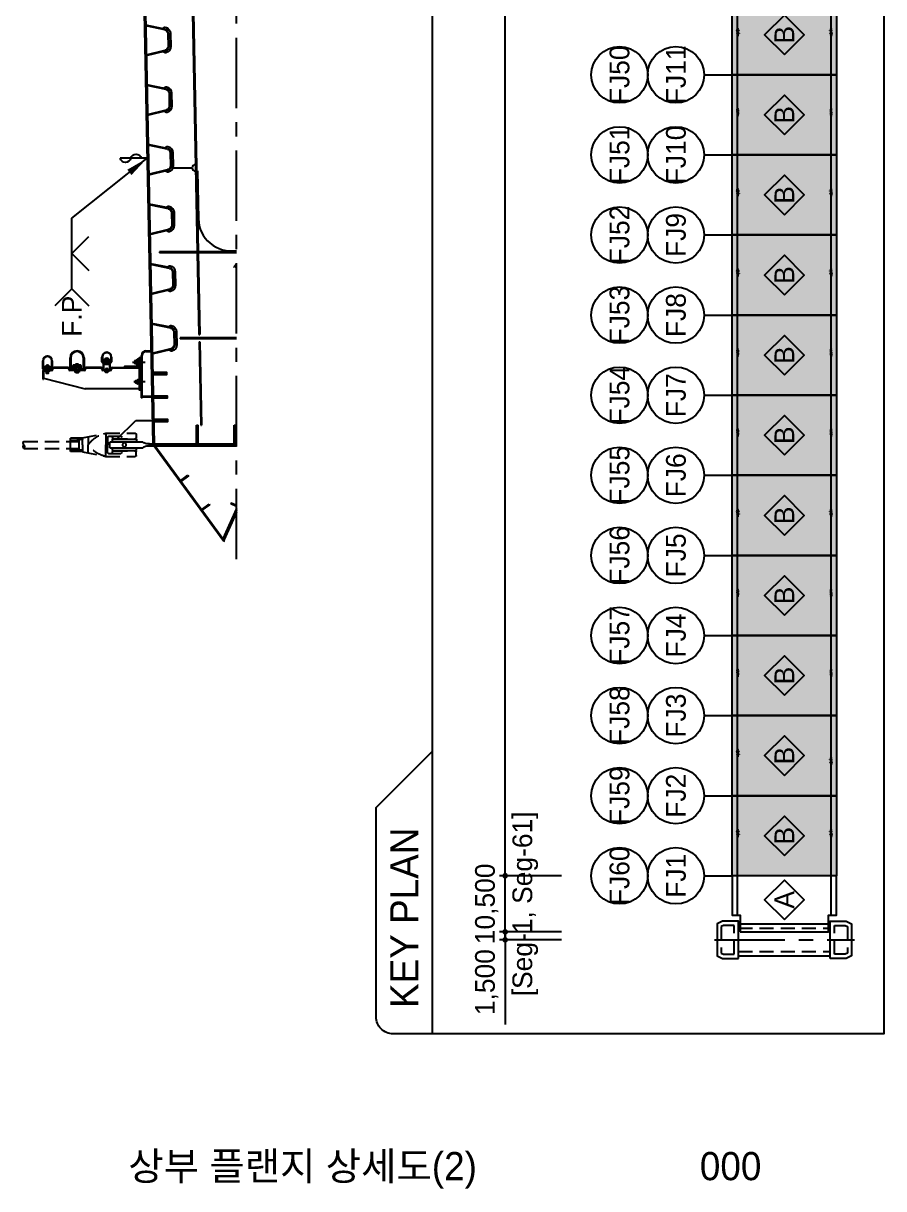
# Model space of a CAD drawing. Extents: x 2878 to 48040, y 1884 to 33858.
# Drawn here: x 38886 to 48040, y 1884 to 14287 of the extents above; entities that cross this region are included whole.
import ezdxf
from ezdxf.enums import TextEntityAlignment as Align

# ---------------------------------------------------------------- set-up
doc = ezdxf.new("R2010")
doc.units = 0
doc.header["$LTSCALE"] = 600
doc.linetypes.add('CENTER', pattern=[2, 1.25, -0.25, 0.25, -0.25])
doc.linetypes.add('HIDDEN', pattern=[0.375, 0.25, -0.125])
for name, color, linetype in [('254', 254, 'Continuous'), ('3', 3, 'Continuous'), ('6', 6, 'Continuous'), ('_BAR_MARK_LNE', 1, 'Continuous'), ('center', 1, 'CENTER'), ('CS-CNTL', 1, 'CENTER'), ('CS-CONC-MAJR', 4, 'Continuous'), ('CS-CONC-MINR', 7, 'HIDDEN'), ('CS-CUTL', 1, 'CENTER'), ('CS-DIML', 1, 'Continuous'), ('CS-LEAL', 1, 'Continuous'), ('CS-PATT', 1, 'Continuous'), ('CS-STEL-MAJR', 3, 'Continuous'), ('CS-STEL-MINR', 8, 'HIDDEN'), ('CS-SYMB', 3, 'Continuous'), ('CS-TABL-1', 4, 'Continuous'), ('CS-TEXT', 7, 'Continuous'), ('CS-TEXT4', 7, 'Continuous'), ('DIML', 1, 'Continuous'), ('STEEL', 3, 'Continuous'), ('STEEL-M', 3, 'Continuous'), ('와꾸', 7, 'Continuous')]:
    doc.layers.add(name, color=color, linetype=linetype)
doc.styles.add('HY견고딕', font='HYGTRE.TTF')
doc.styles.add('휴먼고딕', font='HMKMG.TTF')
doc.dimstyles.new('일반도면_0001', dxfattribs={"dimtxt": 3.5, "dimasz": 1, "dimexe": 1, "dimexo": 5, "dimgap": 1.25, "dimtad": 1, "dimdec": 0, "dimzin": 0, "dimdsep": 46, "dimlunit": 6, "dimtxsty": '휴먼고딕', "dimblk": 'DOT', "dimcen": 0, "dimclrd": 1, "dimclre": 1, "dimclrt": 7, "dimadec": 0, "dimazin": 0, "dimtfac": 1, "dimtdec": 0, "dimtix": 1, "dimtmove": 2, "dimatfit": 3, "dimldrblk": 'NONE', "dimfxl": 1, "dimfrac": 2, "dimtolj": 1, "dimtzin": 0, "dimarcsym": 0})

# ---------------------------------------------------------------- blocks, each defined once
blk = doc.blocks.new('행어')
at = {"color": 1, "linetype": 'HIDDEN', "ltscale": 0.3}
for p, q in [((0, 10), (-675, 10)), ((-496, -65), (-496, 65)), ((-364, -65), (-364, 65)), ((-66, -65), (-66, 65)), ((0, 10), (675, 10)), ((66, -65), (66, 65)), ((364, -65), (364, 65)), ((496, -65), (496, 65)), ((0, -10), (-675, -10)), ((0, -10), (675, -10))]:
    blk.add_line(p, q, dxfattribs=at)
at = {"color": 3}
for p, q in [((-267, 152), (-267, 35)), ((-233, 152), (-267, 152)), ((-265, 150), (-265, 35)), ((-235, 150), (-265, 150)), ((-235, 150), (-235, 35)), ((-233, 152), (-233, 35)), ((233, 152), (233, 35)), ((233, 152), (267, 152)), ((235, 150), (235, 35)), ((235, 150), (265, 150)), ((265, 150), (265, 35)), ((267, 152), (267, 35)), ((-267, -262), (-267, -35)), ((-233, -262), (-267, -262)), ((-265, -260), (-265, -35)), ((-235, -260), (-265, -260)), ((-235, -260), (-235, -35)), ((-233, -262), (-233, -35)), ((233, -262), (233, -35)), ((233, -262), (267, -262)), ((235, -260), (235, -35)), ((235, -260), (265, -260)), ((265, -260), (265, -35)), ((267, -262), (267, -35))]:
    blk.add_line(p, q, dxfattribs=at)
at = {"layer": '3'}
for p, q in [((675, 10), (700, 10)), ((-750, 0), (-750, -10)), ((-675, -10), (-750, -10)), ((675, -10), (750, -10)), ((750, 0), (750, -10))]:
    blk.add_line(p, q, dxfattribs=at)
at = {"layer": '6', "color": 1, "linetype": 'HIDDEN', "ltscale": 0.05}
for p, q in [((-267, 20), (-277, 10)), ((-267, 35), (-267, 20)), ((-265, 35), (-265, 10)), ((-265, 35), (-265, 10)), ((-235, 35), (-235, 10)), ((-235, 35), (-235, 10)), ((-233, 20), (-233, 35)), ((-233, 20), (-223, 10)), ((233, 20), (223, 10)), ((233, 35), (233, 20)), ((235, 35), (235, 10)), ((235, 35), (235, 10)), ((265, 35), (265, 10)), ((265, 35), (265, 10)), ((267, 20), (267, 35)), ((267, 20), (277, 10)), ((-267, -20), (-277, -10)), ((-267, -35), (-267, -20)), ((-265, -35), (-265, -10)), ((-235, -35), (-235, -10)), ((-233, -20), (-223, -10)), ((-233, -20), (-233, -35)), ((233, -20), (223, -10)), ((233, -35), (233, -20)), ((235, -35), (235, -10)), ((265, -35), (265, -10)), ((267, -20), (277, -10)), ((267, -20), (267, -35))]:
    blk.add_line(p, q, dxfattribs=at)
at = {"layer": 'center', "color": 1, "linetype": 'CENTER'}
blk.add_line((-750, 0), (750, 0), dxfattribs=at)
at = {"layer": 'STEEL', "color": 3}
for p, q in [((-675, 10), (-589, 35)), ((0, 35), (-589, 35)), ((-576, 35), (-576, -35)), ((-304, 35), (-304, 65)), ((0, 35), (589, 35)), ((304, 35), (304, 65)), ((576, 35), (576, -35)), ((675, 10), (589, 35)), ((-675, -10), (-589, -35)), ((0, -35), (-589, -35)), ((0, -35), (589, -35)), ((675, -10), (589, -35))]:
    blk.add_line(p, q, dxfattribs=at)
at = {"layer": 'STEEL', "color": 3, "linetype": 'HIDDEN'}
for p, q in [((-556, 35), (-556, 65)), ((-304, 65), (-556, 65)), ((-126, 35), (-126, 65)), ((0, 65), (-126, 65)), ((0, 65), (126, 65)), ((126, 35), (126, 65)), ((304, 65), (556, 65)), ((556, 35), (556, 65)), ((-556, -65), (-556, -35)), ((-304, -65), (-556, -65)), ((-304, -65), (-304, -35)), ((-126, -65), (-126, -35)), ((0, -65), (-126, -65)), ((0, -65), (126, -65)), ((126, -65), (126, -35)), ((304, -65), (304, -35)), ((304, -65), (556, -65)), ((556, -65), (556, -35))]:
    blk.add_line(p, q, dxfattribs=at)
at = {"layer": 'STEEL-M', "color": 3}
for p, q in [((-700, 10), (-750, 0)), ((700, 10), (750, 0))]:
    blk.add_line(p, q, dxfattribs=at)
at = {"layer": 'STEEL-M'}
for p, q in [((-675, 10), (-700, 10)), ((-675, 10), (-675, -10)), ((675, 10), (675, -10))]:
    blk.add_line(p, q, dxfattribs=at)
blk = doc.blocks.new('_Dot')
at = {"layer": 'DIML'}
blk.add_line((0, 0), (-1, 0), dxfattribs=at)
at = {"layer": 'DIML', "const_width": 0.5}
blk.add_lwpolyline([(-0.25, 0, 1), (0.25, 0, 1)], format="xyb", close=True, dxfattribs=at)
blk = doc.blocks.new('*D343')
at = {"layer": 'CS-DIML', "color": 1, "lineweight": -2}
for p, q in [((44013, 5274), (44013, 5334)), ((44613, 5214), (43953, 5214)), ((44013, 4617), (44013, 5214)), ((44613, 4617), (43953, 4617)), ((44013, 4557), (44013, 4497))]:
    blk.add_line(p, q, dxfattribs=at)
at = {"layer": 'Defpoints', "color": 0}
for p in [(44013, 5214), (44613, 5214), (44613, 4617)]:
    blk.add_point(p, dxfattribs=at)
at = {"layer": 'CS-DIML', "color": 1, "lineweight": -2, "xscale": 60, "yscale": 60, "zscale": 60}
for p, rotation in [((44013, 5214), 270), ((44013, 4617), 90)]:
    blk.add_blockref('_Dot', p, dxfattribs=dict(at, rotation=rotation))
at = {"layer": 'CS-DIML', "color": 7, "char_height": 210, "attachment_point": 5, "rotation": 90, "style": '휴먼고딕'}
for s, insert in [('\\A1;[Seg-1, Seg-61]', (44227, 4915)), ('\\A1;10,500', (43817, 4915))]:
    blk.add_mtext(s, dxfattribs=dict(at, insert=insert))
blk = doc.blocks.new('_None')
blk = doc.blocks.new('*D344')
at = {"layer": 'CS-DIML', "color": 1, "lineweight": -2}
for p, q in [((44613, 29085), (43953, 29085)), ((44013, 5274), (44013, 29025)), ((44613, 5214), (43953, 5214))]:
    blk.add_line(p, q, dxfattribs=at)
at = {"layer": 'Defpoints', "color": 0}
for p in [(44013, 29085), (44613, 29085), (44613, 5214)]:
    blk.add_point(p, dxfattribs=at)
at = {"layer": 'CS-DIML', "color": 1, "lineweight": -2, "xscale": 60, "yscale": 60, "zscale": 60}
for p, rotation in [((44013, 29085), 90), ((44013, 5214), 270)]:
    blk.add_blockref('_Dot', p, dxfattribs=dict(at, rotation=rotation))
at = {"layer": 'CS-DIML', "color": 7, "char_height": 210, "attachment_point": 5, "rotation": 90, "style": '휴먼고딕'}
for s, insert in [('\\A1;[Seg-2~Seg-29, Seg-33~Seg-60]', (44227, 17149)), ('\\A1;28@15,000=420,000', (43817, 17149))]:
    blk.add_mtext(s, dxfattribs=dict(at, insert=insert))
blk = doc.blocks.new('*D346')
at = {"layer": 'CS-DIML', "color": 1, "lineweight": -2}
for p, q in [((44013, 4677), (44013, 4737)), ((44613, 4617), (43953, 4617)), ((44013, 4532), (44013, 4617)), ((44613, 4532), (43953, 4532)), ((44013, 4472), (44013, 4412))]:
    blk.add_line(p, q, dxfattribs=at)
at = {"layer": 'Defpoints', "color": 0}
for p in [(44013, 4617), (44613, 4617), (44613, 4532)]:
    blk.add_point(p, dxfattribs=at)
at = {"layer": 'CS-DIML', "color": 1, "lineweight": -2, "xscale": 60, "yscale": 60, "zscale": 60}
for p, rotation in [((44013, 4617), 270), ((44013, 4532), 90)]:
    blk.add_blockref('_Dot', p, dxfattribs=dict(at, rotation=rotation))
at = {"layer": 'CS-DIML', "color": 7, "insert": (43817, 4082), "char_height": 210, "attachment_point": 5, "rotation": 90, "style": '휴먼고딕'}
blk.add_mtext('\\A1;1,500', dxfattribs=at)
blk = doc.blocks.new('u-rib')
at = {"layer": 'CS-STEL-MAJR'}
for p, q in [((-154, 0), (-162, -2)), ((-117, -204), (-162, 0)), ((-109, -203), (-154, 0)), ((154, 0), (109, -203)), ((154, 0), (162, -2)), ((172, 0), (160, -10)), ((-172, 0), (-160, -10)), ((162, 0), (117, -204)), ((-70, -234), (70, -234)), ((-70, -242), (70, -242)), ((-70, -262), (70, -262))]:
    blk.add_line(p, q, dxfattribs=at)
for centre, radius, start, end in [((-117, -204), 20, 102.5338, 192.5338), ((-70, -194), 68, 192.5338, 270), ((-70, -194), 48, 192.5338, 270), ((-70, -194), 40, 192.5338, 270), ((70, -194), 40, 270, 347.4662), ((70, -194), 48, 270, 347.4662), ((70, -194), 68, 270, 347.4662), ((117, -204), 20, 347.4662, 77.4662)]:
    blk.add_arc(centre, radius, start, end, dxfattribs=at)
blk = doc.blocks.new('연석')
at = {"layer": 'CS-STEL-MAJR'}
for p, q in [((-290, 1142), (-405, 700)), ((-216, 1150), (-300, 1150)), ((-300, 1150), (-300, 1142)), ((-216, 1142), (-300, 1142)), ((-208, 1058), (-208, 1134)), ((-200, 1119), (-200, 1142)), ((-200, 1058), (-200, 1134)), ((-196, 1142), (-196, 1119)), ((-192, 1150), (-105, 1150)), ((-105, 1146), (-192, 1146)), ((-161, 1082), (-161, 1118)), ((-211, 1106), (-223, 1106)), ((-211, 1094), (-223, 1094)), ((-200, 1058), (-200, 1081)), ((-196, 1081), (-196, 1058)), ((-192, 1115), (-180, 1115)), ((-180, 1111), (-192, 1111)), ((-192, 1089), (-180, 1089)), ((-180, 1085), (-192, 1085)), ((-192, 1054), (-105, 1054)), ((-105, 1050), (-192, 1050)), ((-192, 1050), (-191, 1050)), ((-192, 1042), (-191, 1042)), ((-183, 883), (-183, 1034)), ((-180, 1115), (-180, 1111)), ((-180, 1089), (-180, 1085)), ((-175, 883), (-175, 1034)), ((-192, 875), (-191, 875)), ((-211, 793), (-226, 793)), ((-211, 777), (-226, 777)), ((-208, 711), (-208, 859)), ((-200, 711), (-200, 859)), ((-200, 814), (-200, 844)), ((-200, 726), (-200, 756)), ((-192, 867), (-191, 867)), ((-192, 844), (-192, 814)), ((-192, 756), (-192, 726)), ((-184, 860), (-75, 860)), ((-75, 852), (-184, 852)), ((-184, 806), (-167, 806)), ((-167, 798), (-184, 798)), ((-184, 772), (-167, 772)), ((-167, 764), (-184, 764)), ((-167, 806), (-167, 798)), ((-167, 772), (-167, 764)), ((-150, 763), (-150, 807)), ((-405, 126), (-405, 700)), ((-192, 703), (-191, 703)), ((-192, 695), (-191, 695)), ((-184, 718), (-75, 718)), ((-75, 710), (-184, 710)), ((-183, 530), (-183, 687)), ((-175, 530), (-175, 687)), ((-208, 433), (-208, 506)), ((-200, 433), (-200, 506)), ((-192, 522), (-191, 522)), ((-192, 514), (-191, 514)), ((-192, 514), (-191, 514)), ((-125, 489), (-125, 512)), ((-121, 512), (-121, 489)), ((-117, 520), (-65, 520)), ((-65, 516), (-117, 516)), ((-211, 476), (-223, 476)), ((-211, 464), (-223, 464)), ((-197, 452), (-197, 488)), ((-192, 425), (-191, 425)), ((-192, 417), (-191, 417)), ((-183, 126), (-183, 409)), ((-131, 476), (-143, 476)), ((-131, 464), (-143, 464)), ((-125, 428), (-125, 451)), ((-121, 451), (-121, 428)), ((-117, 485), (-105, 485)), ((-105, 481), (-117, 481)), ((-117, 459), (-105, 459)), ((-105, 455), (-117, 455)), ((-117, 424), (-65, 424)), ((-65, 420), (-117, 420)), ((-105, 485), (-105, 481)), ((-105, 459), (-105, 455)), ((-86, 452), (-86, 488)), ((-356, 129), (-304, 129)), ((-356, 126), (-356, 129)), ((-351, 129), (-351, 142)), ((-348, 146), (-312, 146)), ((-343, 146), (-343, 161)), ((-343, 100), (-343, 126)), ((-341, 143), (-341, 131)), ((-339, 165), (-321, 165)), ((-319, 143), (-319, 131)), ((-317, 146), (-317, 161)), ((-317, 100), (-317, 126)), ((-309, 129), (-309, 142)), ((-304, 126), (-304, 129)), ((-94, 141), (-146, 141)), ((-146, 138), (-146, 141)), ((-141, 141), (-141, 154)), ((-102, 158), (-138, 158)), ((-133, 158), (-133, 173)), ((-131, 155), (-131, 143)), ((-111, 177), (-129, 177)), ((-109, 155), (-109, 143)), ((-107, 158), (-107, 173)), ((-99, 141), (-99, 154)), ((-94, 138), (-94, 141)), ((-500, 100), (-48, 100)), ((-500, 92), (-48, 92)), ((-8, 52), (-8, 0)), ((0, 52), (0, 0))]:
    blk.add_line(p, q, dxfattribs=at)
at = {"layer": 'CS-STEL-MAJR', "linetype": 'HIDDEN', "ltscale": 12.5}
for p, q in [((-198, 1142), (-198, 1119)), ((-105, 1148), (-192, 1148)), ((-198, 1081), (-198, 1058)), ((-192, 1113), (-180, 1113)), ((-180, 1087), (-192, 1087)), ((-192, 1052), (-105, 1052)), ((-196, 844), (-196, 814)), ((-196, 756), (-196, 726)), ((-75, 856), (-184, 856)), ((-184, 802), (-167, 802)), ((-167, 768), (-184, 768)), ((-184, 714), (-75, 714)), ((-123, 512), (-123, 489)), ((-65, 518), (-117, 518)), ((-123, 451), (-123, 428)), ((-117, 483), (-105, 483)), ((-105, 457), (-117, 457)), ((-117, 422), (-65, 422))]:
    blk.add_line(p, q, dxfattribs=at)
at = {"layer": 'CS-STEL-MAJR', "linetype": 'CENTER', "ltscale": 20}
blk.add_line((-330, 61), (-330, 182), dxfattribs=at)
at = {"layer": 'CS-STEL-MAJR'}
for points in [[(-223, 1082), (-223, 1118), (-208, 1118), (-208, 1082)], [(-211, 1082), (-211, 1118), (-208, 1118), (-208, 1082)], [(-226, 763), (-226, 807), (-211, 807), (-211, 763)], [(-211, 763), (-211, 807), (-208, 807), (-208, 763)], [(-223, 452), (-223, 488), (-208, 488), (-208, 452)], [(-211, 452), (-211, 488), (-208, 488), (-208, 452)], [(-143, 452), (-143, 488), (-128, 488), (-128, 452)], [(-131, 452), (-131, 488), (-128, 488), (-128, 452)], [(-415, 112), (-75, 112), (-75, 126), (-415, 126)], [(-415, 100), (-75, 100), (-75, 112), (-415, 112)]]:
    blk.add_lwpolyline(points, close=True, dxfattribs=at)
for points in [[(-179, 1082, 0.414214), (-173, 1088), (-173, 1112, 0.414214), (-179, 1118), (-196, 1118), (-196, 1130), (-173, 1130, -0.414214), (-161, 1118), (-161, 1082, -0.414214), (-173, 1070), (-196, 1070), (-196, 1082)], [(-168, 752), (-192, 752), (-192, 740), (-162, 740, 0.414214), (-150, 752), (-150, 818, 0.414214), (-162, 830), (-192, 830), (-192, 818), (-168, 818, -0.414214), (-162, 812), (-162, 758, -0.414214)], [(-194, 433), (-131, 433, 0.414214), (-125, 439), (-125, 501, 0.414214), (-131, 508), (-194, 508, 0.414214), (-200, 501), (-200, 439, 0.414214)], [(-194, 432), (-131, 432, 0.414214), (-125, 439), (-125, 501, 0.414214), (-131, 507), (-194, 507, 0.414214), (-200, 501), (-200, 439, 0.414214)], [(-194, 436), (-131, 436, 0.414214), (-128, 439), (-128, 501, 0.414214), (-131, 504), (-194, 504, 0.414214), (-197, 501), (-197, 439, 0.414214)], [(-194, 436), (-131, 436, 0.414214), (-128, 439), (-128, 501, 0.414214), (-131, 504), (-194, 504, 0.414214), (-197, 501), (-197, 439, 0.414214)], [(-104, 452, 0.414214), (-98, 458), (-98, 482, 0.414214), (-104, 488), (-121, 488), (-121, 500), (-98, 500, -0.414214), (-86, 488), (-86, 452, -0.414214), (-98, 440), (-121, 440), (-121, 452)]]:
    blk.add_lwpolyline(points, format="xyb", close=True, dxfattribs=at)
for points in [[(-223, 1091), (-241, 1091), (-241, 1109), (-223, 1109)], [(-208, 1109), (-161, 1109), (-161, 1091), (-208, 1091)], [(-226, 774), (-235, 774), (-235, 796), (-226, 796)], [(-208, 796), (-150, 796), (-150, 774), (-208, 774)], [(-223, 461), (-230, 461), (-230, 479), (-223, 479)], [(-208, 479), (-197, 479), (-197, 461), (-208, 461)], [(-208, 479), (-208, 479)], [(-208, 461), (-208, 461)], [(-175, 409), (-175, 276), (-163, 276), (-163, 138), (-85, 138), (-85, 126), (-175, 126), (-175, 276)], [(-143, 461), (-146, 461), (-146, 479), (-143, 479)], [(-128, 479), (-128, 479)], [(-128, 479), (-86, 479), (-86, 461), (-128, 461)], [(-128, 461), (-128, 461)], [(-133, 138), (-133, 100)], [(-107, 100), (-107, 138)], [(-500, 100), (-500, 92)], [(-490, 92), (-490, -10)], [(-482, 92), (-482, -10)]]:
    blk.add_lwpolyline(points, dxfattribs=at)
at = {"layer": 'CS-STEL-MAJR', "linetype": 'CENTER', "ltscale": 1000}
blk.add_lwpolyline([(-120, 195), (-120, 61)], dxfattribs=at)
at = {"layer": 'CS-STEL-MAJR'}
for centre, radius, start, end in [((-216, 1134), 16, 0, 90), ((-216, 1134), 8, 0, 90), ((-192, 1142), 8, 90, 180), ((-192, 1119), 8, 180, 270), ((-192, 1142), 4, 90, 180), ((-192, 1119), 4, 180, 270), ((-177, 1100), 24.2, 312.075, 47.925), ((-105, 1100), 50, 270, 90), ((-105, 1100), 46, 270, 90), ((-192, 1058), 16, 180, 270), ((-192, 1081), 8, 90, 180), ((-192, 1058), 8, 180, 270), ((-192, 1058), 8, 180, 270), ((-192, 1081), 4, 90, 180), ((-192, 1058), 4, 180, 270), ((-191, 1034), 16, 0, 90), ((-191, 1034), 8, 0, 90), ((-192, 859), 16, 90, 180), ((-191, 883), 8, 270, 0), ((-191, 883), 16, 270, 0), ((-192, 859), 8, 90, 180), ((-184, 844), 16, 90, 180), ((-184, 814), 16, 180, 270), ((-184, 756), 16, 90, 180), ((-184, 844), 8, 90, 180), ((-184, 814), 8, 180, 270), ((-184, 756), 8, 90, 180), ((-169, 785), 29.2, 311.1121, 48.8879), ((-75, 785), 75, 270, 90), ((-75, 785), 67, 270, 90), ((-192, 711), 16, 180, 270), ((-184, 726), 16, 180, 270), ((-192, 711), 8, 180, 270), ((-184, 726), 8, 180, 270), ((-191, 687), 16, 0, 90), ((-191, 687), 8, 0, 90), ((-192, 506), 16, 90, 180), ((-192, 506), 8, 90, 180), ((-191, 530), 16, 270, 0), ((-191, 530), 8, 270, 0), ((-117, 512), 8, 90, 180), ((-117, 512), 4, 90, 180), ((-65, 470), 50, 0, 90), ((-65, 470), 46, 0, 90), ((-192, 433), 16, 180, 270), ((-192, 433), 8, 180, 270), ((-213, 470), 24.2, 312.075, 47.925), ((-191, 409), 16, 0, 90), ((-191, 409), 8, 0, 90), ((-117, 489), 8, 180, 270), ((-117, 451), 8, 90, 180), ((-117, 428), 8, 180, 270), ((-117, 489), 4, 180, 270), ((-117, 451), 4, 90, 180), ((-117, 428), 4, 180, 270), ((-102, 470), 24.2, 312.075, 47.925), ((-65, 470), 46, 270, 0), ((-65, 470), 50, 270, 0), ((-348, 142), 3.13, 90, 180), ((-339, 161), 3.13, 90, 180), ((-343, 143), 2.3, 0, 90), ((-343, 131), 2.3, 270, 0), ((-339, 143), 2.3, 90, 180), ((-339, 131), 2.3, 180, 270), ((-321, 161), 3.13, 0, 90), ((-321, 143), 2.3, 0, 90), ((-321, 131), 2.3, 270, 0), ((-317, 143), 2.3, 90, 180), ((-317, 131), 2.3, 180, 270), ((-312, 142), 3.13, 0, 90), ((-138, 154), 3.13, 90, 180), ((-129, 173), 3.13, 90, 180), ((-133, 155), 2.3, 0, 90), ((-133, 143), 2.3, 270, 0), ((-129, 155), 2.3, 90, 180), ((-129, 143), 2.3, 180, 270), ((-111, 173), 3.13, 0, 90), ((-111, 155), 2.3, 0, 90), ((-111, 143), 2.3, 270, 0), ((-107, 155), 2.3, 90, 180), ((-107, 143), 2.3, 180, 270), ((-102, 154), 3.13, 0, 90), ((-48, 52), 48, 0, 90), ((-48, 52), 40, 0, 90)]:
    blk.add_arc(centre, radius, start, end, dxfattribs=at)
at = {"layer": 'CS-STEL-MAJR', "linetype": 'HIDDEN', "ltscale": 12.5}
for centre, radius, start, end in [((-192, 1142), 6, 90, 180), ((-192, 1119), 6, 180, 270), ((-105, 1100), 48, 270, 90), ((-192, 1081), 6, 90, 180), ((-192, 1058), 6, 180, 270), ((-184, 844), 12, 90, 180), ((-184, 814), 12, 180, 270), ((-184, 756), 12, 90, 180), ((-75, 785), 71, 270, 90), ((-184, 726), 12, 180, 270), ((-117, 512), 6, 90, 180), ((-65, 470), 48, 0, 90), ((-117, 489), 6, 180, 270), ((-117, 451), 6, 90, 180), ((-117, 428), 6, 180, 270), ((-65, 470), 48, 270, 0)]:
    blk.add_arc(centre, radius, start, end, dxfattribs=at)
blk = doc.blocks.new('fp-flat-14')
at = {"layer": 'CS-SYMB', "color": 1}
blk.add_line((0, 0), (0, 10), dxfattribs=at)
for centre, start, end in [((-0.46, 8.12), 283.8809, 76.1191), ((0.46, 4.36), 103.8809, 256.1191)]:
    blk.add_arc(centre, 1.94, start, end, dxfattribs=at)
blk = doc.blocks.new('A$C220528E9')
at = {"layer": 'CS-STEL-MAJR', "color": 8, "linetype": 'HIDDEN'}
for p, q in [((86, 1196), (86, 610)), ((161, 1196), (161, 610)), ((53, 570), (53, 700)), ((193, 700), (53, 700)), ((65, 628), (65, 615)), ((73, 630), (67, 630)), ((68, 630), (68, 610)), ((75, 632), (73, 630)), ((75, 632), (75, 700)), ((85, 670), (85, 610)), ((161, 670), (161, 610)), ((171, 632), (171, 700)), ((171, 632), (173, 630)), ((173, 630), (179, 630)), ((178, 630), (178, 610)), ((181, 628), (181, 615)), ((193, 570), (193, 700)), ((49, 570), (0, 324)), ((37, 510), (123, 510)), ((123, 570), (49, 570)), ((67, 575), (62, 570)), ((67, 614), (65, 615)), ((67, 613), (65, 612)), ((67, 610), (65, 612)), ((65, 612), (65, 612)), ((67, 610), (65, 608)), ((67, 607), (65, 608)), ((65, 608), (65, 608)), ((67, 606), (65, 605)), ((67, 604), (65, 605)), ((65, 605), (65, 605)), ((67, 603), (65, 602)), ((65, 601), (65, 602)), ((67, 600), (65, 601)), ((67, 599), (65, 598)), ((67, 597), (65, 598)), ((65, 598), (65, 598)), ((67, 596), (65, 595)), ((65, 594), (65, 595)), ((67, 593), (65, 594)), ((67, 592), (65, 591)), ((67, 590), (65, 591)), ((65, 591), (65, 591)), ((67, 589), (65, 588)), ((65, 587), (65, 588)), ((67, 586), (65, 587)), ((67, 585), (65, 584)), ((67, 583), (65, 584)), ((65, 584), (65, 584)), ((67, 582), (65, 581)), ((65, 580), (65, 581)), ((67, 579), (65, 580)), ((67, 578), (65, 577)), ((67, 576), (65, 577)), ((65, 577), (65, 577)), ((67, 613), (67, 614)), ((68, 610), (67, 610)), ((67, 610), (67, 610)), ((67, 575), (67, 575)), ((68, 610), (178, 610)), ((123, 570), (197, 570)), ((209, 510), (123, 510)), ((178, 610), (179, 610)), ((179, 614), (181, 615)), ((179, 613), (179, 614)), ((179, 613), (181, 612)), ((179, 610), (181, 612)), ((179, 610), (181, 608)), ((179, 610), (179, 610)), ((179, 607), (181, 608)), ((179, 606), (181, 605)), ((179, 604), (181, 605)), ((179, 603), (181, 602)), ((179, 600), (181, 601)), ((179, 599), (181, 598)), ((179, 597), (181, 598)), ((179, 596), (181, 595)), ((179, 593), (181, 594)), ((179, 592), (181, 591)), ((179, 590), (181, 591)), ((179, 589), (181, 588)), ((179, 586), (181, 587)), ((179, 585), (181, 584)), ((179, 583), (181, 584)), ((179, 582), (181, 581)), ((179, 579), (181, 580)), ((179, 578), (181, 577)), ((179, 576), (181, 577)), ((179, 575), (184, 570)), ((179, 575), (179, 575)), ((181, 612), (181, 612)), ((181, 608), (181, 608)), ((181, 605), (181, 605)), ((181, 601), (181, 602)), ((181, 598), (181, 598)), ((181, 594), (181, 595)), ((181, 591), (181, 591)), ((181, 587), (181, 588)), ((181, 584), (181, 584)), ((181, 580), (181, 581)), ((181, 577), (181, 577)), ((197, 570), (246, 324)), ((0, 324), (123, 324)), ((0, 324), (0, 10)), ((32, 294), (32, 163)), ((32, 252), (48, 252)), ((42, 304), (123, 304)), ((246, 324), (123, 324)), ((204, 304), (123, 304)), ((214, 252), (198, 252)), ((214, 294), (214, 163)), ((246, 324), (246, 10)), ((58, 242), (58, 10)), ((188, 242), (188, 10)), ((10, 0), (48, 0)), ((236, 0), (198, 0))]:
    blk.add_line(p, q, dxfattribs=at)
blk.add_circle((123, 126), 20.4, dxfattribs=at)
for centre, radius, start, end in [((104, 1167), 34.4, 56.9518, 123.0482), ((142, 1167), 34.4, 56.9518, 123.0482), ((142, 1224), 34.4, 236.9518, 303.0482), ((67, 628), 2, 90, 180), ((73, 632), 2, 270, 0), ((-215, 670), 300, 0, 5.7392), ((461, 670), 300, 174.2608, 180), ((173, 632), 2, 180, 270), ((179, 628), 2, 0, 90), ((285, 269), 290, 123.8988, 169.1487), ((62, 575), 5, 270, 0), ((67, 610), 0.5, 300, 0), ((67, 610), 0.5, 360, 60), ((67, 607), 0.5, 300, 60), ((67, 603), 0.5, 300, 60), ((67, 600), 0.5, 300, 60), ((67, 596), 0.5, 300, 60), ((67, 593), 0.5, 300, 60), ((67, 589), 0.5, 300, 60), ((67, 586), 0.5, 300, 60), ((67, 582), 0.5, 300, 60), ((67, 579), 0.5, 300, 60), ((67, 575), 0.5, 0, 60), ((-39, 269), 290, 10.8513, 56.1012), ((179, 610), 0.5, 180, 240), ((179, 610), 0.5, 120, 180), ((179, 607), 0.5, 120, 240), ((179, 603), 0.5, 120, 240), ((179, 600), 0.5, 120, 240), ((179, 596), 0.5, 120, 240), ((179, 593), 0.5, 120, 240), ((179, 589), 0.5, 120, 240), ((179, 586), 0.5, 120, 240), ((179, 582), 0.5, 120, 240), ((179, 579), 0.5, 120, 240), ((179, 575), 0.5, 120, 180), ((184, 575), 5, 180, 270), ((42, 294), 10, 90, 180), ((48, 242), 10, 0, 90), ((198, 242), 10, 90, 180), ((204, 294), 10, 0, 90), ((42, 163), 10, 180, 270), ((204, 163), 10, 270, 0), ((10, 10), 10, 180, 270), ((48, 10), 10, 270, 0), ((198, 10), 10, 180, 270), ((236, 10), 10, 270, 0)]:
    blk.add_arc(centre, radius, start, end, dxfattribs=at)

msp = doc.modelspace()

# ---------------------------------------------------------------- hatches: boundary and pattern name
at = {"layer": '254'}
for points in [[(47537.2, 14591.7), (46428.9, 14591.7), (46428.9, 13739.1), (47537.2, 13739.1)], [(47537.2, 13739.1), (46428.9, 13739.1), (46428.9, 12886.6), (47537.2, 12886.6)], [(47537.2, 12886.6), (46428.9, 12886.6), (46428.9, 12034.1), (47537.2, 12034.1)], [(47537.2, 12034.1), (46428.9, 12034.1), (46428.9, 11181.5), (47537.2, 11181.5)], [(47537.2, 11181.5), (46428.9, 11181.5), (46428.9, 10329), (47537.2, 10329)], [(47537.2, 10329), (46428.9, 10329), (46428.9, 9476.5), (47537.2, 9476.5)], [(47537.2, 9476.5), (46428.9, 9476.5), (46428.9, 8624), (47537.2, 8624)], [(47537.2, 8624), (46428.9, 8624), (46428.9, 7771.4), (47537.2, 7771.4)], [(47537.2, 7771.4), (46428.9, 7771.4), (46428.9, 6918.9), (47537.2, 6918.9)], [(47537.2, 6918.9), (46428.9, 6918.9), (46428.9, 6066.4), (47537.2, 6066.4)], [(47537.2, 6066.4), (46428.9, 6066.4), (46428.9, 5213.8), (47537.2, 5213.8)]]:
    msp.add_hatch(color=256, dxfattribs=at).paths.add_polyline_path(points)

# ---------------------------------------------------------------- linework, layer by layer
at = {"layer": '_BAR_MARK_LNE'}
for p, q in [((39402.4, 12211.9), (40202.4, 12850.4)), ((39402.4, 11461.9), (39402.4, 12211.9)), ((39402.4, 11836.9), (39582.4, 12016.9)), ((39402.4, 11836.9), (39582.4, 11656.9)), ((39402.4, 11461.9), (39222.4, 11281.9)), ((39402.4, 11461.9), (39582.4, 11281.9))]:
    msp.add_line(p, q, dxfattribs=at)
msp.add_lwpolyline([(40202.4, 12850.4, 0, 72, 0), (40014.8, 12700.7, 0, 0, 0)], format="xyseb", dxfattribs=at)
at = {"layer": 'CS-CNTL', "linetype": 'CENTER'}
msp.add_line((46238.5, 4531.8), (47727.6, 4531.8), dxfattribs=at)
at = {"layer": 'CS-CONC-MAJR'}
for p, q in [((46494.3, 4702.3), (47471.8, 4702.3)), ((46494.3, 4361.3), (47471.8, 4361.3))]:
    msp.add_line(p, q, dxfattribs=at)
at = {"layer": 'CS-CONC-MAJR', "flags": 128}
for points in [[(46494.3, 4332.9), (46494.3, 4730.7), (46323.8, 4730.7), (46266.9, 4702.3), (46266.9, 4361.3), (46323.8, 4332.9)], [(47471.8, 4332.9), (47471.8, 4730.7), (47642.4, 4730.7), (47699.2, 4702.3), (47699.2, 4361.3), (47642.4, 4332.9)]]:
    msp.add_lwpolyline(points, close=True, dxfattribs=at)
at = {"layer": 'CS-CONC-MINR'}
for p, q in [((46334.5, 4685.3), (46312.4, 4674.2)), ((46312.4, 4674.2), (46312.4, 4389.4)), ((46448.8, 4685.3), (46334.5, 4685.3)), ((46448.8, 4378.4), (46448.8, 4685.3)), ((46494.3, 4656.9), (47471.8, 4656.9)), ((47517.3, 4378.4), (47517.3, 4685.3)), ((47517.3, 4685.3), (47631.6, 4685.3)), ((47631.6, 4685.3), (47653.7, 4674.2)), ((47653.7, 4674.2), (47653.7, 4389.4)), ((46312.4, 4389.4), (46334.5, 4378.4)), ((46334.5, 4378.4), (46448.8, 4378.4)), ((46494.3, 4406.8), (47471.8, 4406.8)), ((47631.6, 4378.4), (47517.3, 4378.4)), ((47653.7, 4389.4), (47631.6, 4378.4))]:
    msp.add_line(p, q, dxfattribs=at)
at = {"layer": 'CS-CUTL'}
msp.add_line((41153.1, 8584.1), (41153.1, 28516.7), dxfattribs=at)
at = {"layer": 'CS-DIML'}
msp.add_line((44013.3, 4531.8), (44013.3, 3631.8), dxfattribs=at)
for points in [[(46983.1, 13955.4), (47193.1, 14165.4), (46983.1, 14375.4), (46773.1, 14165.4)], [(46983.1, 13102.9), (47193.1, 13312.9), (46983.1, 13522.9), (46773.1, 13312.9)], [(46983.1, 12250.3), (47193.1, 12460.3), (46983.1, 12670.3), (46773.1, 12460.3)], [(46983.1, 11397.8), (47193.1, 11607.8), (46983.1, 11817.8), (46773.1, 11607.8)], [(46983.1, 10545.3), (47193.1, 10755.3), (46983.1, 10965.3), (46773.1, 10755.3)], [(46983.1, 9692.7), (47193.1, 9902.7), (46983.1, 10112.7), (46773.1, 9902.7)], [(46983.1, 8840.2), (47193.1, 9050.2), (46983.1, 9260.2), (46773.1, 9050.2)], [(46983.1, 7987.7), (47193.1, 8197.7), (46983.1, 8407.7), (46773.1, 8197.7)], [(46983.1, 7135.2), (47193.1, 7345.2), (46983.1, 7555.2), (46773.1, 7345.2)], [(46983.1, 6282.6), (47193.1, 6492.6), (46983.1, 6702.6), (46773.1, 6492.6)], [(46983.1, 5430.1), (47193.1, 5640.1), (46983.1, 5850.1), (46773.1, 5640.1)], [(46983.1, 4748.1), (47193.1, 4958.1), (46983.1, 5168.1), (46773.1, 4958.1)]]:
    msp.add_lwpolyline(points, close=True, dxfattribs=at)
at = {"layer": 'CS-LEAL'}
for p, q in [((46128.9, 13739.1), (46428.9, 13739.1)), ((46128.9, 12886.6), (46428.9, 12886.6)), ((46128.9, 12034.1), (46428.9, 12034.1)), ((46128.9, 11181.5), (46428.9, 11181.5)), ((46128.9, 10329), (46428.9, 10329)), ((46128.9, 9476.5), (46428.9, 9476.5)), ((46128.9, 8624), (46428.9, 8624)), ((46128.9, 7771.4), (46428.9, 7771.4)), ((46128.9, 6918.9), (46428.9, 6918.9)), ((46128.9, 6066.4), (46428.9, 6066.4)), ((46128.9, 5213.8), (46428.9, 5213.8))]:
    msp.add_line(p, q, dxfattribs=at)
for centre in [(45228.9, 13739.1), (45828.9, 13739.1), (45228.9, 12886.6), (45828.9, 12886.6), (45228.9, 12034.1), (45828.9, 12034.1), (45228.9, 11181.5), (45828.9, 11181.5), (45228.9, 10329), (45828.9, 10329), (45228.9, 9476.5), (45828.9, 9476.5), (45228.9, 8624), (45828.9, 8624), (45228.9, 7771.4), (45828.9, 7771.4), (45228.9, 6918.9), (45828.9, 6918.9), (45228.9, 6066.4), (45828.9, 6066.4), (45228.9, 5213.8), (45828.9, 5213.8)]:
    msp.add_circle(centre, 300, dxfattribs=at)
at = {"layer": 'CS-PATT'}
msp.add_line((40477.3, 12750.4), (40683.5, 12750.4), dxfattribs=at)
at = {"layer": 'CS-STEL-MAJR'}
for p, q in [((46485.8, 4793.3), (46485.8, 30931.8)), ((47480.4, 4793.3), (47480.4, 30931.8)), ((40128.4, 16550.4), (40263.2, 9810.4)), ((40142.4, 16550.4), (40277.2, 9810.4)), ((40642.5, 16550.4), (40736.4, 11855.4)), ((40652.5, 16550.4), (40746.4, 11855.4)), ((40718.5, 12750.4), (40728.5, 12750.4)), ((40729.2, 12715.4), (40739.2, 12715.4)), ((40739.2, 12715.4), (40749.4, 12207.4)), ((41153.1, 11855.4), (40336.4, 11855.4)), ((40336.4, 11855.4), (40336.4, 11845.4)), ((41153.1, 11845.4), (40336.4, 11845.4)), ((40736.6, 11845.4), (40754, 10975.4)), ((40746.6, 11845.4), (40764, 10975.4)), ((41153.1, 11726.6), (41125.1, 11694.2)), ((41132.6, 11687.7), (41125.1, 11694.2)), ((41153.1, 11711.3), (41132.6, 11687.7)), ((41153.1, 10940.4), (40554.7, 10940.4)), ((40554.7, 10940.4), (40554.7, 10930.4)), ((41153.1, 10930.4), (40554.7, 10930.4)), ((40754, 10975.4), (40764, 10975.4)), ((40755.6, 10895.4), (40773.3, 10010.4)), ((40755.6, 10895.4), (40765.6, 10895.4)), ((40765.6, 10895.4), (40783.3, 10010.4)), ((40262.2, 10578.4), (40270.2, 10570.4)), ((40262.2, 10542.4), (40270.2, 10550.4)), ((40267.2, 10328.4), (40275.2, 10320.4)), ((40267.2, 10292.4), (40275.2, 10300.4)), ((39882.4, 9860.4), (40082.4, 10060.4)), ((40082.4, 10060.4), (40258.2, 10060.4)), ((40272.2, 10078.4), (40280.2, 10070.4)), ((40272.2, 10042.4), (40280.2, 10050.4)), ((40728.4, 9810.4), (40728.4, 10010.4)), ((40728.4, 10010.4), (40746.4, 10010.4)), ((40746.4, 9810.4), (40746.4, 10010.4)), ((40773.3, 10010.4), (40783.3, 10010.4)), ((41128.4, 9810.4), (41128.4, 10010.4)), ((41128.4, 10010.4), (41146.4, 10010.4)), ((41146.4, 9810.4), (41146.4, 10010.4)), ((39808.4, 9770.4), (39808.4, 9830.4)), ((39833.4, 9860.4), (40089.4, 9860.4)), ((39833.4, 9830.4), (39833.4, 9860.4)), ((40089.4, 9860.4), (40089.4, 9830.4)), ((40229.4, 9810.4), (41153.1, 9810.4)), ((40229.4, 9810.4), (40229.4, 9790.4)), ((40777.3, 9810.4), (40787.3, 9810.4)), ((39833.4, 9740.4), (39833.4, 9770.4)), ((39833.4, 9740.4), (40089.4, 9740.4)), ((40089.4, 9740.4), (40089.4, 9770.4)), ((40229.4, 9790.4), (41153.1, 9790.4)), ((41019.3, 8771.5), (40274.8, 9790.4)), ((41025.8, 8776.2), (40284.7, 9790.4)), ((41153.1, 9123.1), (41008.1, 8800.4)), ((41153.1, 9108.5), (41012.1, 8794.8)), ((41153.1, 9084.1), (41018.9, 8785.5)), ((41025.8, 8776.2), (41019.3, 8771.5))]:
    msp.add_line(p, q, dxfattribs=at)
for points in [[(46428.9, 13739.1), (46428.9, 14591.7), (47537.2, 14591.7), (47537.2, 13739.1)], [(46428.9, 12886.6), (46428.9, 13739.1), (47537.2, 13739.1), (47537.2, 12886.6)], [(46428.9, 12034.1), (46428.9, 12886.6), (47537.2, 12886.6), (47537.2, 12034.1)], [(46428.9, 11181.5), (46428.9, 12034.1), (47537.2, 12034.1), (47537.2, 11181.5)], [(46428.9, 10329), (46428.9, 11181.5), (47537.2, 11181.5), (47537.2, 10329)], [(40262.4, 10552.4), (40412.2, 10552.4), (40412.2, 10568.4), (40262, 10568.4)], [(40267.4, 10302.4), (40417.2, 10302.4), (40417.2, 10318.4), (40267, 10318.4)], [(46428.9, 9476.5), (46428.9, 10329), (47537.2, 10329), (47537.2, 9476.5)], [(40272.4, 10052.4), (40422.2, 10052.4), (40422.2, 10068.4), (40272, 10068.4)], [(40638.1, 9476.3), (40642.8, 9469.8), (40562, 9410.8), (40557.3, 9417.3)], [(46428.9, 8624), (46428.9, 9476.5), (47537.2, 9476.5), (47537.2, 8624)], [(40862.3, 9169.5), (40867, 9163), (40786.2, 9104), (40781.5, 9110.5)], [(46428.9, 7771.4), (46428.9, 8624), (47537.2, 8624), (47537.2, 7771.4)], [(46428.9, 6918.9), (46428.9, 7771.4), (47537.2, 7771.4), (47537.2, 6918.9)], [(46428.9, 6066.4), (46428.9, 6918.9), (47537.2, 6918.9), (47537.2, 6066.4)], [(46428.9, 5213.8), (46428.9, 6066.4), (47537.2, 6066.4), (47537.2, 5213.8)]]:
    msp.add_lwpolyline(points, close=True, dxfattribs=at)
for points in [[(40270.2, 10550.4), (40414.2, 10550.4), (40414.2, 10570.4), (40270.2, 10570.4)], [(40275.2, 10300.4), (40419.2, 10300.4), (40419.2, 10320.4), (40275.2, 10320.4)], [(40280.2, 10050.4), (40424.2, 10050.4), (40424.2, 10070.4), (40280.2, 10070.4)], [(41153.1, 9155.1), (41096.6, 9180.5), (41094.2, 9175), (41153.1, 9148.6)], [(46514.1, 4617.1), (47451.9, 4617.1), (47451.9, 4793.3), (47537.2, 4793.3), (47537.2, 5213.8), (46428.9, 5213.8), (46428.9, 4793.3), (46514.1, 4793.3), (46514.1, 4617.1)]]:
    msp.add_lwpolyline(points, dxfattribs=at)
msp.add_lwpolyline([(39808.4, 9770.4), (40156.4, 9770.4, -0.1622773), (40216.4, 9790.4), (40229.4, 9790.4), (40229.4, 9810.4), (40216.4, 9810.4, -0.1622773), (40156.4, 9830.4), (39808.4, 9830.4)], format="xyb", dxfattribs=at)
msp.add_circle((40277.4, 9800.4), 2.04, dxfattribs=at)
for centre, radius, start, end in [((40718.5, 12750.4), 35, 91.14576, 271.14576), ((41099.3, 12214.4), 350, 181.14576, 278.84017)]:
    msp.add_arc(centre, radius, start, end, dxfattribs=at)
at = {"layer": 'CS-TABL-1', "color": 4}
msp.add_lwpolyline([(43239.8, 3532.4), (43239.8, 31732.4), (48039.8, 31732.4), (48039.8, 3532.4)], close=True, dxfattribs=at)
msp.add_lwpolyline([(43239.8, 3532.4), (42819.8, 3532.4, -0.4142136), (42639.8, 3712.4), (42639.8, 5942), (43239.8, 6542)], format="xyb", dxfattribs=at)

# ---------------------------------------------------------------- block references
at = {"xscale": -30, "yscale": 30, "zscale": 30, "rotation": 90}
msp.add_blockref('fp-flat-14', (40216.4, 12850.4), dxfattribs=at)
at = {"rotation": 90}
msp.add_blockref('연석', (40243.4, 10800.4), dxfattribs=at)
at = {"layer": 'CS-STEL-MAJR', "xscale": -1}
for name, p, rotation in [('u-rib', (40191.3, 14105.4), 91.14576283546593), ('u-rib', (40204, 13470.4), 91.14576283546593), ('u-rib', (40216.7, 12835.4), 91.14576283546593), ('u-rib', (40229.4, 12200.4), 91.14576283546593), ('u-rib', (40242.1, 11565.4), 91.14576283546593), ('u-rib', (40254.8, 10930.4), 91.14576283546593), ('A$C220528E9', (40087.4, 9923.4), 90)]:
    msp.add_blockref(name, p, dxfattribs=dict(at, rotation=rotation))
at = {"layer": 'CS-STEL-MINR', "yscale": 0.0568353067865246, "zscale": 0.05683530678129149}
for p, xscale, rotation in [((46485.8, 14193.8), 0.05683530677924864, 90), ((47480.4, 14193.8), -0.05683530677924864, 270), ((46485.8, 13341.3), 0.05683530677924864, 90), ((47480.4, 13341.3), -0.05683530677924864, 270), ((46485.8, 12488.8), 0.05683530677924864, 90), ((47480.4, 12488.8), -0.05683530677924864, 270), ((46485.8, 11636.2), 0.05683530677924864, 90), ((47480.4, 11636.2), -0.05683530677924864, 270), ((46485.8, 10783.7), 0.05683530677924864, 90), ((47480.4, 10783.7), -0.05683530677924864, 270), ((46485.8, 9931.2), 0.05683530677924864, 90), ((47480.4, 9931.2), -0.05683530677924864, 270), ((46485.8, 9078.6), 0.05683530677924864, 90), ((47480.4, 9078.6), -0.05683530677924864, 270), ((46485.8, 8226.1), 0.05683530677924864, 90), ((47480.4, 8226.1), -0.05683530677924864, 270), ((46485.8, 7373.6), 0.05683530677924864, 90), ((47480.4, 7373.6), -0.05683530677924864, 270), ((46485.8, 6521), 0.05683530677924864, 90), ((47480.4, 6435.8), -0.05683530677924864, 270), ((46485.8, 5668.5), 0.05683530677924864, 90), ((47480.4, 5668.5), -0.05683530677924864, 270)]:
    msp.add_blockref('행어', p, dxfattribs=dict(at, xscale=xscale, rotation=rotation))

# ---------------------------------------------------------------- texts
at = {"layer": 'CS-TEXT', "style": 'HY견고딕'}
msp.add_text('KEY PLAN', height=300, rotation=90, dxfattribs=at).set_placement((42939.8, 4767), align=Align.MIDDLE_CENTER)
at = {"layer": 'CS-TEXT4', "style": '휴먼고딕'}
for s, p in [('B', (46983.1, 14165.4)), ('FJ50', (45228.9, 13739.1)), ('FJ11', (45828.9, 13739.1)), ('B', (46983.1, 13312.9)), ('FJ51', (45228.9, 12886.6)), ('FJ10', (45828.9, 12886.6)), ('B', (46983.1, 12460.3)), ('FJ52', (45228.9, 12034.1)), ('FJ9', (45828.9, 12034.1)), ('B', (46983.1, 11607.8)), ('FJ53', (45228.9, 11181.5)), ('FJ8', (45828.9, 11181.5)), ('B', (46983.1, 10755.3)), ('FJ54', (45228.9, 10329)), ('FJ7', (45828.9, 10329)), ('B', (46983.1, 9902.7)), ('FJ55', (45228.9, 9476.5)), ('FJ6', (45828.9, 9476.5)), ('B', (46983.1, 9050.2)), ('FJ56', (45228.9, 8624)), ('FJ5', (45828.9, 8624)), ('B', (46983.1, 8197.7)), ('FJ57', (45228.9, 7771.4)), ('FJ4', (45828.9, 7771.4)), ('B', (46983.1, 7345.2)), ('FJ58', (45228.9, 6918.9)), ('FJ3', (45828.9, 6918.9)), ('B', (46983.1, 6492.6)), ('FJ59', (45228.9, 6066.4)), ('FJ2', (45828.9, 6066.4)), ('B', (46983.1, 5640.1)), ('FJ60', (45228.9, 5213.8)), ('FJ1', (45828.9, 5213.8)), ('A', (46983.1, 4958.1))]:
    msp.add_text(s, height=210, rotation=90, dxfattribs=at).set_placement(p, align=Align.MIDDLE_CENTER)
msp.add_text('F.P', height=210, rotation=90, dxfattribs=at).set_placement((39402.4, 10951.3), align=Align.MIDDLE_LEFT)
at = {"layer": '와꾸', "linetype": 'Continuous', "style": 'HY견고딕'}
for s, p in [('상부 플랜지 상세도(2)', (41857.6, 2123.8)), ('000', (46411.4, 2123.8))]:
    msp.add_text(s, height=300, dxfattribs=at).set_placement(p, align=Align.MIDDLE_CENTER)

# ---------------------------------------------------------------- dimensions: what is measured, and where the dimension line sits
at = {"layer": 'CS-DIML'}
for base, p1, p2, text, picture, middle in [((44013.3, 29084.7), (44613.3, 5213.8), (44613.3, 29084.7), '28@15,000=420,000\\X[Seg-2~Seg-29, Seg-33~Seg-60]', '*D344', (44013.3, 17149.3)), ((44013.3, 5213.8), (44613.3, 4617.1), (44613.3, 5213.8), '10,500\\X[Seg-1, Seg-61]', '*D343', (44013.3, 4915.5))]:
    dim = msp.add_linear_dim(base=base, p1=p1, p2=p2, angle=90, text=text, dimstyle='일반도면_0001', override={"dimscale": 60, "dimexo": 0}, dxfattribs=at)
    dim.commit()
    dim.dimension.update_dxf_attribs({"geometry": picture, "text_midpoint": middle})
dim = msp.add_linear_dim(base=(44013.3, 4617.1), p1=(44613.3, 4531.8), p2=(44613.3, 4617.1), angle=90, text='1,500', dimstyle='일반도면_0001', override={"dimscale": 60, "dimexo": 0}, dxfattribs=at)
dim.commit()
dim.dimension.update_dxf_attribs({"geometry": '*D346', "text_midpoint": (43817.2, 4081.8), "dimtype": 160})

doc.saveas('drawing.dxf')
